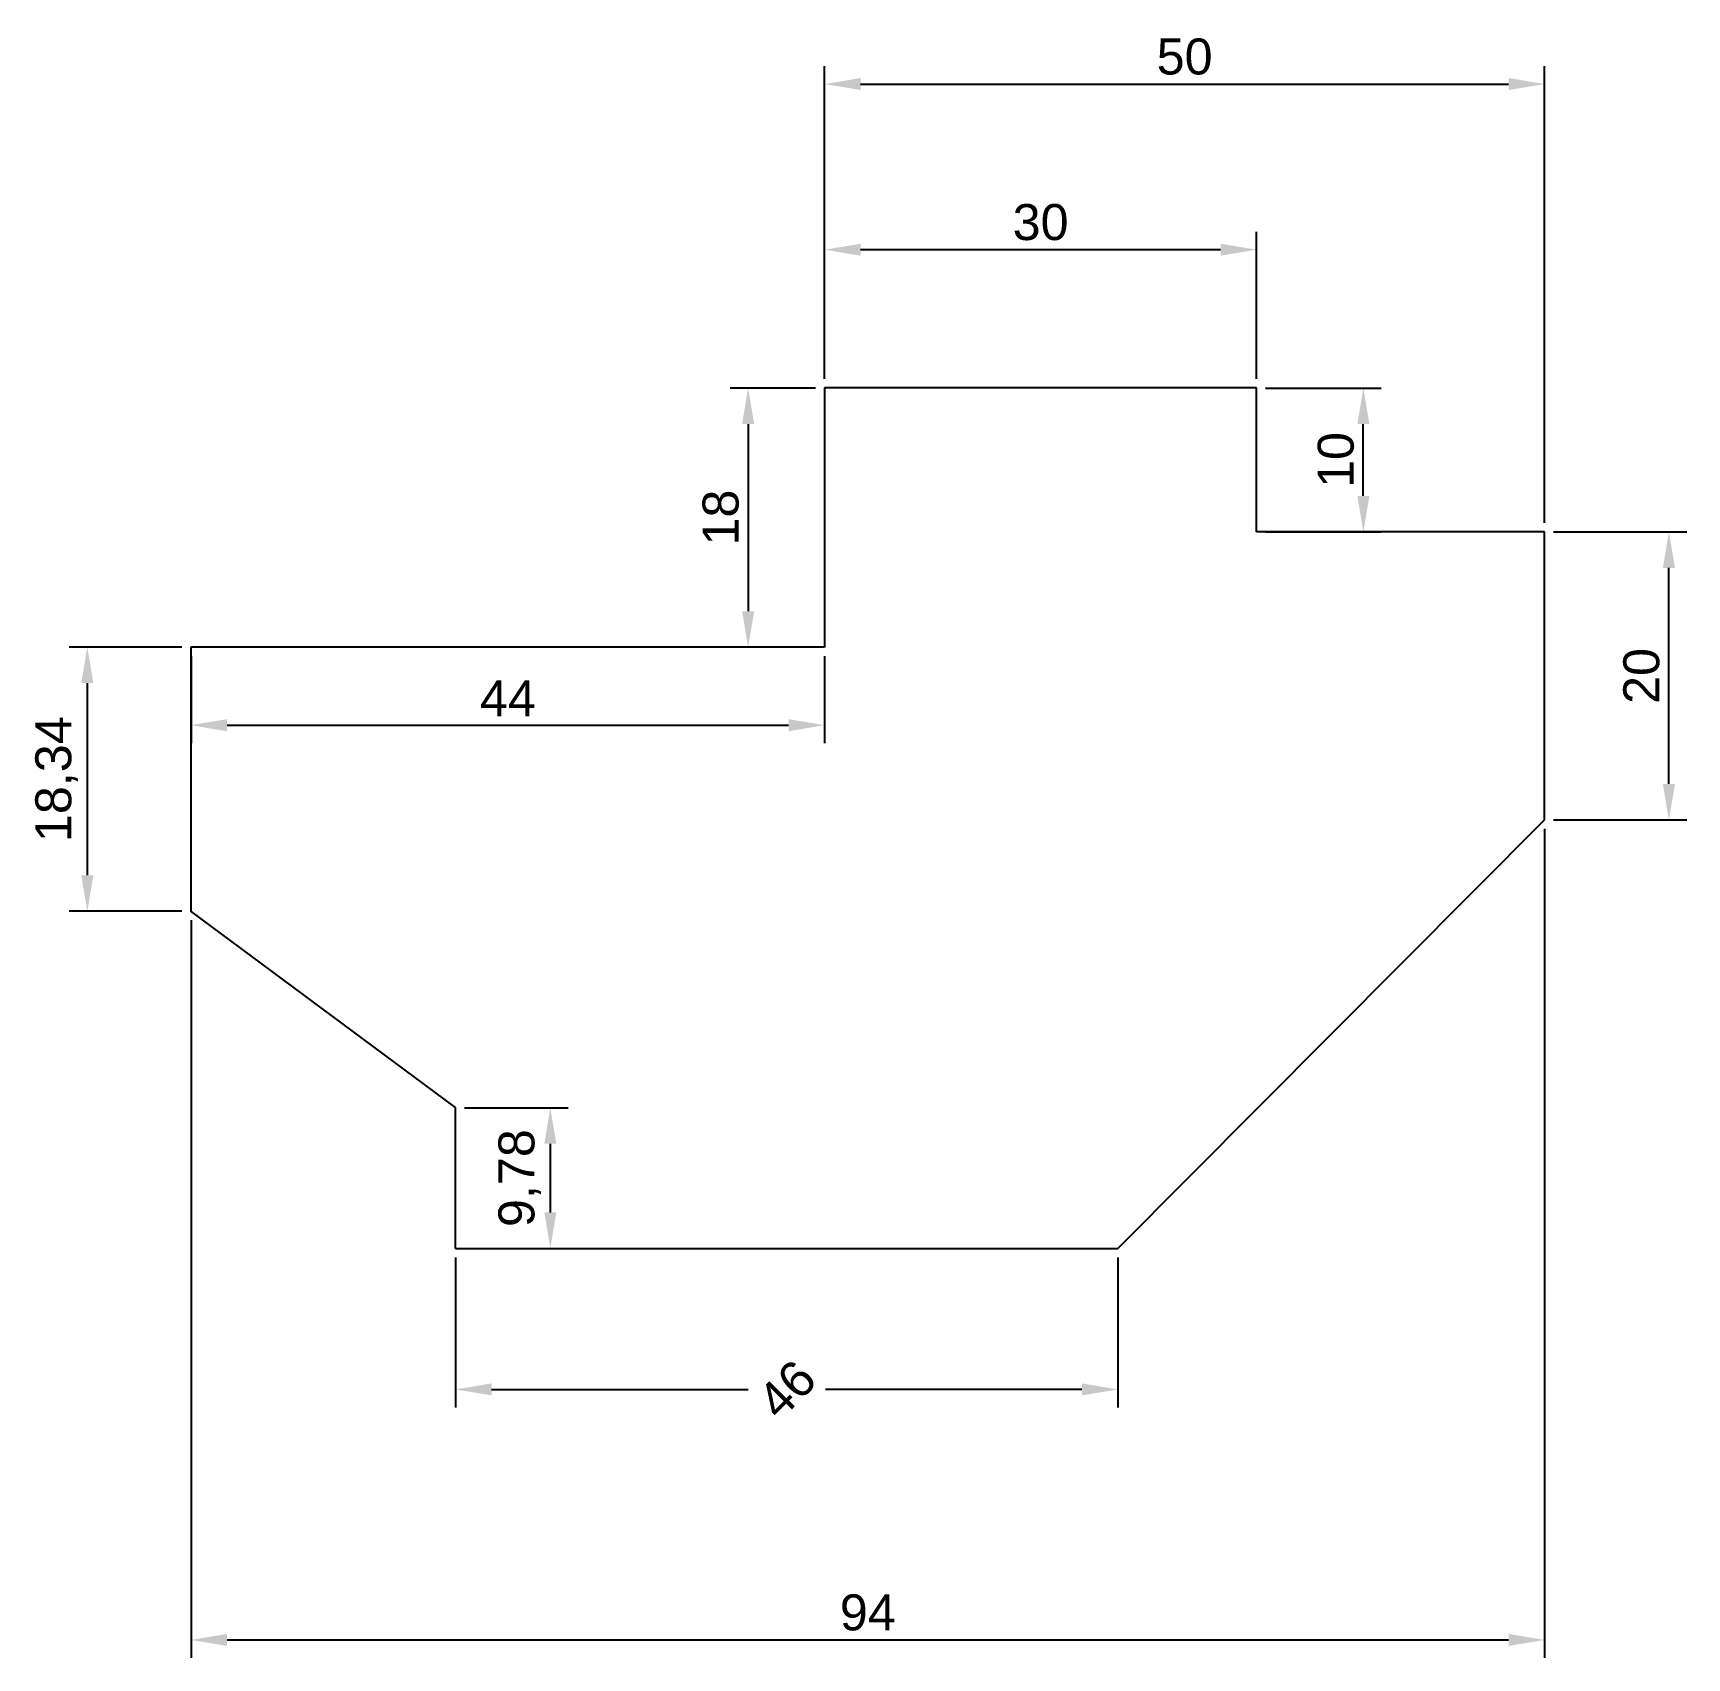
# Model space of a CAD drawing. Header units: millimetres. Extents: x 60 to 175, y 17 to 130.
import ezdxf

# ---------------------------------------------------------------- set-up
doc = ezdxf.new("R2010")
doc.units = ezdxf.units.MM
doc.styles.get("Standard").update_dxf_attribs({"font": 'arial.ttf'})
doc.dimstyles.new('ISO-25', dxfattribs={"dimtxt": 2.5, "dimasz": 2.5, "dimexe": 1.25, "dimexo": 0.625, "dimtad": 1, "dimtxsty": 'Standard', "dimcen": 2.5, "dimadec": 0, "dimazin": 0, "dimtfac": 1, "dimtmove": 0, "dimatfit": 3, "dimfxl": 1, "dimarcsym": 0})

# ---------------------------------------------------------------- blocks, each defined once
blk = doc.blocks.new('*D2')
at = {"color": 0, "lineweight": -2, "transparency": 16777216}
for p, q in [((89.17, 44.64), (89.17, 34.22)), ((135.17, 44.64), (135.17, 34.22)), ((91.67, 35.47), (109.49, 35.47)), ((132.67, 35.47), (114.85, 35.47))]:
    blk.add_line(p, q, dxfattribs=at)
at = {"color": 0, "transparency": 16777216}
for points in [[(91.67, 35.89), (91.67, 35.06), (89.17, 35.47)], [(132.67, 35.89), (132.67, 35.06), (135.17, 35.47)]]:
    blk.add_solid(points, dxfattribs=at)
at = {"layer": 'Defpoints', "color": 0, "transparency": 16777216}
for p in [(89.17, 45.27), (135.17, 45.27), (135.17, 35.47)]:
    blk.add_point(p, dxfattribs=at)
at = {"color": 0, "transparency": 16777216, "insert": (112.17, 35.47), "char_height": 2.5, "attachment_point": 5, "rotation": 45.1342}
blk.add_mtext('46', dxfattribs=at)
blk = doc.blocks.new('*D3')
at = {"color": 0, "lineweight": -2, "transparency": 16777216}
for p, q in [((165.42, 95.03), (174.68, 95.03)), ((173.43, 77.53), (173.43, 92.53)), ((165.42, 75.03), (174.68, 75.03))]:
    blk.add_line(p, q, dxfattribs=at)
at = {"color": 0, "transparency": 16777216}
for points in [[(173.01, 92.53), (173.85, 92.53), (173.43, 95.03)], [(173.01, 77.53), (173.85, 77.53), (173.43, 75.03)]]:
    blk.add_solid(points, dxfattribs=at)
at = {"layer": 'Defpoints', "color": 0, "transparency": 16777216}
for p in [(164.8, 95.03), (173.43, 95.03), (164.8, 75.03)]:
    blk.add_point(p, dxfattribs=at)
at = {"color": 0, "transparency": 16777216, "insert": (171.53, 85.03), "char_height": 2.5, "attachment_point": 5, "rotation": 90}
blk.add_mtext('20', dxfattribs=at)
blk = doc.blocks.new('*D4')
at = {"color": 0, "lineweight": -2, "transparency": 16777216}
for p, q in [((145.42, 105.03), (153.46, 105.03)), ((152.21, 97.53), (152.21, 102.53)), ((145.42, 95.03), (153.46, 95.03))]:
    blk.add_line(p, q, dxfattribs=at)
at = {"color": 0, "transparency": 16777216}
for points in [[(151.8, 102.53), (152.63, 102.53), (152.21, 105.03)], [(151.8, 97.53), (152.63, 97.53), (152.21, 95.03)]]:
    blk.add_solid(points, dxfattribs=at)
at = {"layer": 'Defpoints', "color": 0, "transparency": 16777216}
for p in [(144.8, 105.03), (152.21, 105.03), (144.8, 95.03)]:
    blk.add_point(p, dxfattribs=at)
at = {"color": 0, "transparency": 16777216, "insert": (150.31, 100.03), "char_height": 2.5, "attachment_point": 5, "rotation": 90}
blk.add_mtext('10', dxfattribs=at)
blk = doc.blocks.new('*D5')
at = {"color": 0, "lineweight": -2, "transparency": 16777216}
for p, q in [((114.8, 105.66), (114.8, 127.39)), ((164.8, 95.66), (164.8, 127.39)), ((117.3, 126.14), (162.3, 126.14))]:
    blk.add_line(p, q, dxfattribs=at)
at = {"color": 0, "transparency": 16777216}
for points in [[(117.3, 126.56), (117.3, 125.73), (114.8, 126.14)], [(162.3, 126.56), (162.3, 125.73), (164.8, 126.14)]]:
    blk.add_solid(points, dxfattribs=at)
at = {"layer": 'Defpoints', "color": 0, "transparency": 16777216}
for p in [(164.8, 126.14), (114.8, 105.03), (164.8, 95.03)]:
    blk.add_point(p, dxfattribs=at)
at = {"color": 0, "transparency": 16777216, "insert": (139.8, 128.04), "char_height": 2.5, "attachment_point": 5}
blk.add_mtext('50', dxfattribs=at)
blk = doc.blocks.new('*D6')
at = {"color": 0, "lineweight": -2, "transparency": 16777216}
for p, q in [((114.8, 105.66), (114.8, 115.89)), ((144.8, 105.66), (144.8, 115.89)), ((117.3, 114.64), (142.3, 114.64))]:
    blk.add_line(p, q, dxfattribs=at)
at = {"color": 0, "transparency": 16777216}
for points in [[(117.3, 115.05), (117.3, 114.22), (114.8, 114.64)], [(142.3, 115.05), (142.3, 114.22), (144.8, 114.64)]]:
    blk.add_solid(points, dxfattribs=at)
at = {"layer": 'Defpoints', "color": 0, "transparency": 16777216}
for p in [(144.8, 114.64), (114.8, 105.03), (144.8, 105.03)]:
    blk.add_point(p, dxfattribs=at)
at = {"color": 0, "transparency": 16777216, "insert": (129.8, 116.54), "char_height": 2.5, "attachment_point": 5}
blk.add_mtext('30', dxfattribs=at)
blk = doc.blocks.new('*D7')
at = {"color": 0, "lineweight": -2, "transparency": 16777216}
for p, q in [((114.17, 105.03), (108.24, 105.03)), ((109.49, 102.53), (109.49, 89.53)), ((114.17, 87.03), (108.24, 87.03))]:
    blk.add_line(p, q, dxfattribs=at)
at = {"color": 0, "transparency": 16777216}
for points in [[(109.07, 102.53), (109.91, 102.53), (109.49, 105.03)], [(109.07, 89.53), (109.91, 89.53), (109.49, 87.03)]]:
    blk.add_solid(points, dxfattribs=at)
at = {"layer": 'Defpoints', "color": 0, "transparency": 16777216}
for p in [(114.8, 105.03), (109.49, 87.03), (114.8, 87.03)]:
    blk.add_point(p, dxfattribs=at)
at = {"color": 0, "transparency": 16777216, "insert": (107.59, 96.03), "char_height": 2.5, "attachment_point": 5, "rotation": 90}
blk.add_mtext('18', dxfattribs=at)
blk = doc.blocks.new('*D8')
at = {"color": 0, "lineweight": -2, "transparency": 16777216}
for p, q in [((70.17, 87.03), (62.35, 87.03)), ((63.6, 84.53), (63.6, 71.19)), ((70.17, 68.69), (62.35, 68.69))]:
    blk.add_line(p, q, dxfattribs=at)
at = {"color": 0, "transparency": 16777216}
for points in [[(63.18, 84.53), (64.02, 84.53), (63.6, 87.03)], [(63.18, 71.19), (64.02, 71.19), (63.6, 68.69)]]:
    blk.add_solid(points, dxfattribs=at)
at = {"layer": 'Defpoints', "color": 0, "transparency": 16777216}
for p in [(70.8, 87.03), (63.6, 68.69), (70.8, 68.69)]:
    blk.add_point(p, dxfattribs=at)
at = {"color": 0, "transparency": 16777216, "insert": (61.47, 77.86), "char_height": 2.5, "attachment_point": 5, "rotation": 90}
blk.add_mtext('18,34', dxfattribs=at)
blk = doc.blocks.new('*D9')
at = {"color": 0, "lineweight": -2, "transparency": 16777216}
for p, q in [((70.8, 86.4), (70.8, 80.36)), ((114.8, 86.4), (114.8, 80.36)), ((73.3, 81.61), (112.3, 81.61))]:
    blk.add_line(p, q, dxfattribs=at)
at = {"color": 0, "transparency": 16777216}
for points in [[(73.3, 82.03), (73.3, 81.19), (70.8, 81.61)], [(112.3, 82.03), (112.3, 81.19), (114.8, 81.61)]]:
    blk.add_solid(points, dxfattribs=at)
at = {"layer": 'Defpoints', "color": 0, "transparency": 16777216}
for p in [(70.8, 87.02), (114.8, 87.02), (114.8, 81.61)]:
    blk.add_point(p, dxfattribs=at)
at = {"color": 0, "transparency": 16777216, "insert": (92.8, 83.48), "char_height": 2.5, "attachment_point": 5}
blk.add_mtext('44', dxfattribs=at)
blk = doc.blocks.new('*D10')
at = {"color": 0, "lineweight": -2, "transparency": 16777216}
for p, q in [((89.79, 55.04), (97, 55.04)), ((95.75, 52.54), (95.75, 47.77)), ((89.79, 45.27), (97, 45.27))]:
    blk.add_line(p, q, dxfattribs=at)
at = {"color": 0, "transparency": 16777216}
for points in [[(95.34, 52.54), (96.17, 52.54), (95.75, 55.04)], [(95.34, 47.77), (96.17, 47.77), (95.75, 45.27)]]:
    blk.add_solid(points, dxfattribs=at)
at = {"layer": 'Defpoints', "color": 0, "transparency": 16777216}
for p in [(89.17, 55.04), (89.17, 45.27), (95.75, 45.27)]:
    blk.add_point(p, dxfattribs=at)
at = {"color": 0, "transparency": 16777216, "insert": (93.63, 50.15), "char_height": 2.5, "attachment_point": 5, "rotation": 90}
blk.add_mtext('9,78', dxfattribs=at)
blk = doc.blocks.new('*D11')
at = {"color": 0, "lineweight": -2, "transparency": 16777216}
for p, q in [((164.8, 74.41), (164.8, 16.82)), ((70.8, 68.07), (70.8, 16.82)), ((73.3, 18.07), (162.3, 18.07))]:
    blk.add_line(p, q, dxfattribs=at)
at = {"color": 0, "transparency": 16777216}
for points in [[(73.3, 18.49), (73.3, 17.66), (70.8, 18.07)], [(162.3, 18.49), (162.3, 17.66), (164.8, 18.07)]]:
    blk.add_solid(points, dxfattribs=at)
at = {"layer": 'Defpoints', "color": 0, "transparency": 16777216}
for p in [(164.8, 75.04), (70.8, 68.69), (164.8, 18.07)]:
    blk.add_point(p, dxfattribs=at)
at = {"color": 0, "transparency": 16777216, "insert": (117.8, 19.97), "char_height": 2.5, "attachment_point": 5}
blk.add_mtext('94', dxfattribs=at)

msp = doc.modelspace()

# ---------------------------------------------------------------- linework, layer by layer
for p, q in [((144.797, 105.034), (114.797, 105.034)), ((114.797, 105.034), (114.797, 87.034)), ((144.797, 95.034), (144.797, 105.034)), ((164.797, 95.034), (144.797, 95.034)), ((164.797, 75.034), (164.797, 95.034)), ((114.797, 87.034), (70.797, 87.034)), ((70.797, 87.034), (70.797, 68.694)), ((135.168, 45.266), (164.797, 75.034)), ((89.168, 55.046), (70.797, 68.694)), ((89.168, 45.266), (89.168, 55.046)), ((89.168, 45.266), (135.168, 45.266))]:
    msp.add_line(p, q)

# ---------------------------------------------------------------- dimensions: what is measured, and where the dimension line sits
for base, p1, p2, picture, middle in [((164.797, 126.142), (114.797, 105.034), (164.797, 95.034), '*D5', (139.797, 128.044)), ((144.797, 114.637), (114.797, 105.034), (144.797, 105.034), '*D6', (129.797, 116.539)), ((114.798, 81.61), (70.8, 87.024), (114.798, 87.024), '*D9', (92.799, 83.485)), ((164.798, 18.073), (70.797, 68.694), (164.798, 75.035), '*D11', (117.797, 19.974))]:
    dim = msp.add_linear_dim(base=base, p1=p1, p2=p2, dimstyle='ISO-25')
    dim.commit()
    dim.dimension.update_dxf_attribs({"geometry": picture, "text_midpoint": middle})
for base, p1, p2, picture, middle in [((109.489, 87.03), (114.798, 105.032), (114.798, 87.03), '*D7', (107.587, 96.031)), ((152.215, 105.034), (144.795, 95.031), (144.795, 105.034), '*D4', (150.313, 100.033)), ((173.431, 95.034), (164.797, 75.034), (164.797, 95.034), '*D3', (171.53, 85.034)), ((63.601, 68.694), (70.797, 87.034), (70.797, 68.694), '*D8', (61.474, 77.864)), ((95.755, 45.266), (89.169, 55.042), (89.169, 45.266), '*D10', (93.628, 50.154))]:
    dim = msp.add_linear_dim(base=base, p1=p1, p2=p2, angle=90, dimstyle='ISO-25')
    dim.commit()
    dim.dimension.update_dxf_attribs({"geometry": picture, "text_midpoint": middle})
dim = msp.add_linear_dim(base=(135.168, 35.472), p1=(89.168, 45.266), p2=(135.168, 45.266), dimstyle='ISO-25')
dim.commit()
dim.dimension.update_dxf_attribs({"geometry": '*D2', "text_midpoint": (112.168, 35.472), "text_rotation": 45.13424})

doc.saveas('drawing.dxf')
